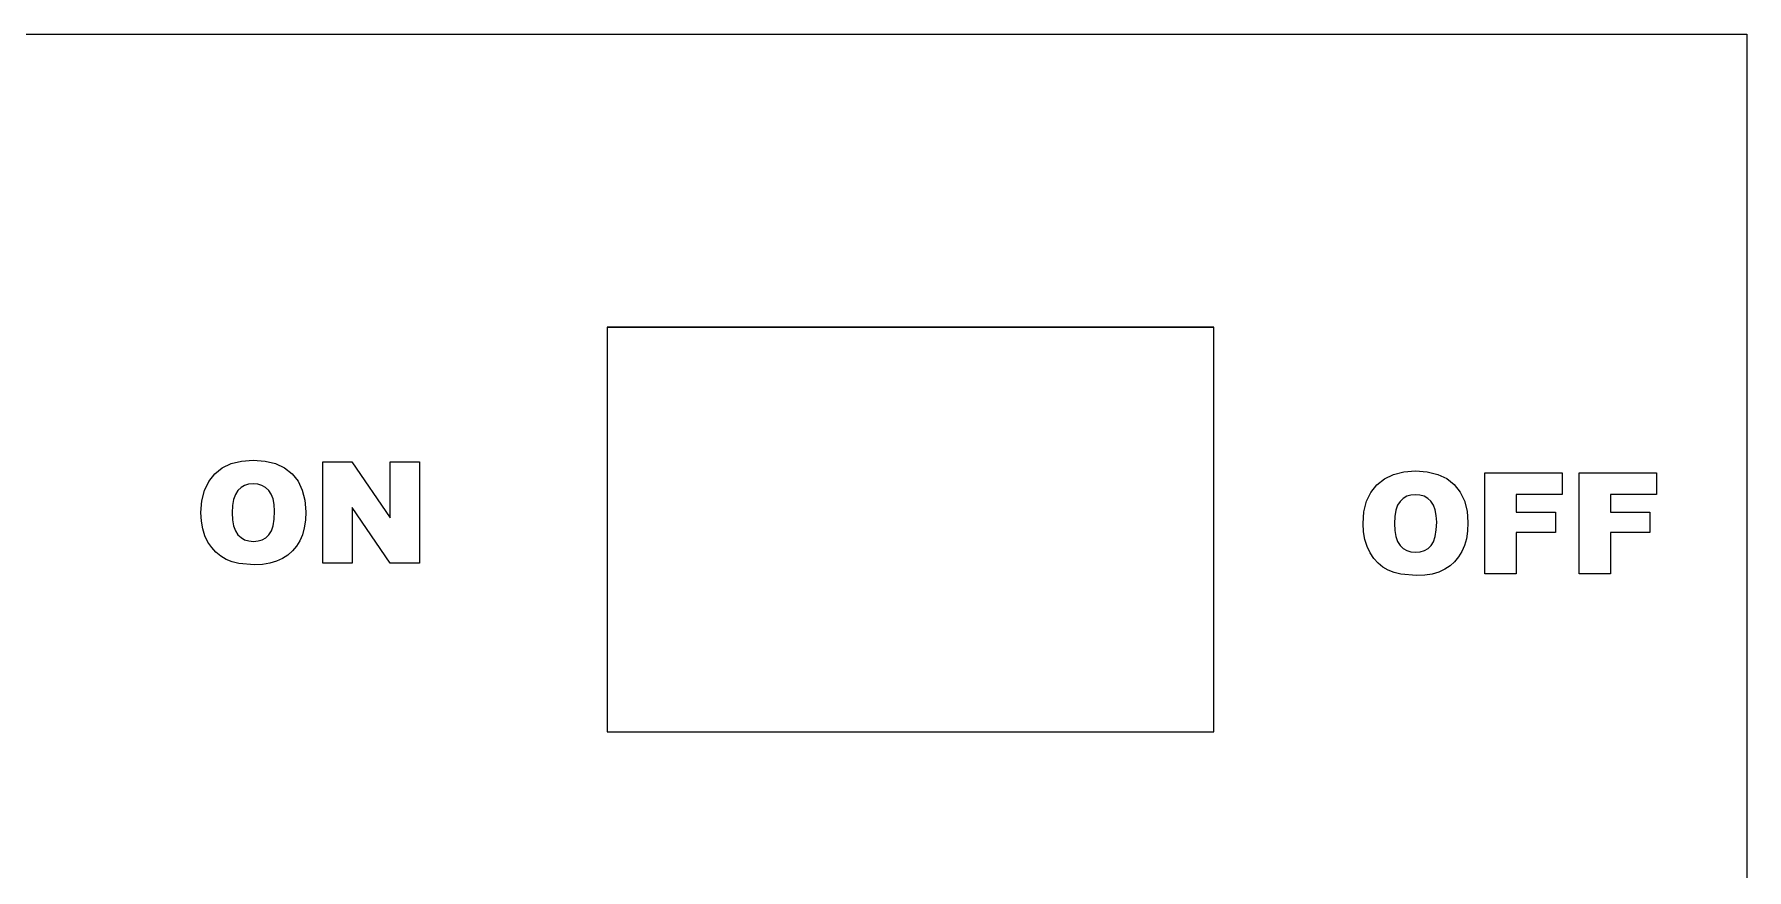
# Model space of a CAD drawing. Header units: metres. Extents: x 0 to 119, y 0 to 54.
# Drawn here: x 65.7 to 119.5, y 28.2 to 54.4 of the extents above; entities that cross this region are included whole.
import ezdxf

# ---------------------------------------------------------------- set-up
doc = ezdxf.new("R2010")
doc.units = ezdxf.units.M

msp = doc.modelspace()

# ---------------------------------------------------------------- linework, layer by layer
at = {"layer": 'EXTRUDER_SIDE'}
for p, q in [((0, 54.407), (119.482, 54.407)), ((0, 54.407, 3.175), (119.482, 54.407, 3.175)), ((119.482, 54.407, 3.175), (119.482, 54.407)), ((119.482, 54.407), (119.482, 0)), ((119.482, 54.407, 3.175), (119.482, 0, 3.175)), ((83.705, 45.215, 3.175), (83.705, 45.215)), ((83.705, 45.215, 3.175), (102.755, 45.215, 3.175)), ((102.755, 45.215), (83.705, 45.215)), ((83.705, 45.215, 3.175), (83.705, 32.515, 3.175)), ((83.705, 45.215), (83.705, 32.515)), ((102.755, 32.515, 3.175), (102.755, 45.215, 3.175)), ((102.755, 32.515), (102.755, 45.215)), ((102.755, 45.215, 3.175), (102.755, 45.215)), ((83.705, 32.515, 3.175), (102.755, 32.515, 3.175)), ((83.705, 32.515), (102.755, 32.515)), ((83.705, 32.515, 3.175), (83.705, 32.515)), ((102.755, 32.515, 3.175), (102.755, 32.515))]:
    msp.add_line(p, q, dxfattribs=at)
at = {"layer": 'OFF'}
for p, q in [((107.872, 40.267, 3.175), (108.11, 40.456, 3.175)), ((107.872, 40.267, 3.988), (108.11, 40.456, 3.988)), ((108.11, 40.456, 3.175), (108.39, 40.592, 3.175)), ((108.11, 40.456, 3.988), (108.39, 40.592, 3.988)), ((108.11, 40.456, 3.175), (108.11, 40.456, 3.988)), ((108.39, 40.592, 3.175), (108.713, 40.673, 3.175)), ((108.39, 40.592, 3.988), (108.713, 40.673, 3.988)), ((108.39, 40.592, 3.175), (108.39, 40.592, 3.988)), ((108.713, 40.673, 3.175), (109.079, 40.7, 3.175)), ((108.713, 40.673, 3.988), (109.079, 40.7, 3.988)), ((108.713, 40.673, 3.175), (108.713, 40.673, 3.988)), ((109.079, 40.7, 3.175), (109.452, 40.673, 3.175)), ((109.079, 40.7, 3.988), (109.452, 40.673, 3.988)), ((109.079, 40.7, 3.175), (109.079, 40.7, 3.988)), ((109.452, 40.673, 3.175), (109.78, 40.594, 3.175)), ((109.452, 40.673, 3.988), (109.78, 40.594, 3.988)), ((109.452, 40.673, 3.175), (109.452, 40.673, 3.988)), ((109.78, 40.594, 3.175), (110.063, 40.461, 3.175)), ((109.78, 40.594, 3.988), (110.063, 40.461, 3.988)), ((109.78, 40.594, 3.175), (109.78, 40.594, 3.988)), ((110.063, 40.461, 3.175), (110.3, 40.274, 3.175)), ((110.063, 40.461, 3.988), (110.3, 40.274, 3.988)), ((110.063, 40.461, 3.175), (110.063, 40.461, 3.988)), ((111.262, 40.646, 3.175), (113.687, 40.646, 3.175)), ((111.262, 37.471, 3.175), (111.262, 40.646, 3.175)), ((111.262, 40.646, 3.988), (113.687, 40.646, 3.988)), ((111.262, 37.471, 3.988), (111.262, 40.646, 3.988)), ((111.262, 40.646, 3.175), (111.262, 40.646, 3.988)), ((113.687, 40.646, 3.175), (113.687, 39.964, 3.175)), ((113.687, 40.646, 3.988), (113.687, 39.964, 3.988)), ((113.687, 40.646, 3.175), (113.687, 40.646, 3.988)), ((114.22, 40.646, 3.175), (116.646, 40.646, 3.175)), ((114.22, 37.471, 3.175), (114.22, 40.646, 3.175)), ((114.22, 40.646, 3.988), (116.646, 40.646, 3.988)), ((114.22, 37.471, 3.988), (114.22, 40.646, 3.988)), ((114.22, 40.646, 3.175), (114.22, 40.646, 3.988)), ((116.646, 40.646, 3.175), (116.646, 39.964, 3.175)), ((116.646, 40.646, 3.988), (116.646, 39.964, 3.988)), ((116.646, 40.646, 3.175), (116.646, 40.646, 3.988)), ((107.547, 39.748, 3.175), (107.683, 40.029, 3.175)), ((107.547, 39.748, 3.988), (107.683, 40.029, 3.988)), ((107.683, 40.029, 3.175), (107.872, 40.267, 3.175)), ((107.683, 40.029, 3.988), (107.872, 40.267, 3.988)), ((107.683, 40.029, 3.175), (107.683, 40.029, 3.988)), ((107.872, 40.267, 3.175), (107.872, 40.267, 3.988)), ((108.697, 39.839, 3.175), (108.6, 39.747, 3.175)), ((108.697, 39.839, 3.988), (108.6, 39.747, 3.988)), ((108.809, 39.905, 3.175), (108.697, 39.839, 3.175)), ((108.809, 39.905, 3.988), (108.697, 39.839, 3.988)), ((108.697, 39.839, 3.175), (108.697, 39.839, 3.988)), ((108.935, 39.944, 3.175), (108.809, 39.905, 3.175)), ((108.935, 39.944, 3.988), (108.809, 39.905, 3.988)), ((108.809, 39.905, 3.175), (108.809, 39.905, 3.988)), ((109.076, 39.957, 3.175), (108.935, 39.944, 3.175)), ((109.076, 39.957, 3.988), (108.935, 39.944, 3.988)), ((108.935, 39.944, 3.175), (108.935, 39.944, 3.988)), ((109.223, 39.944, 3.175), (109.076, 39.957, 3.175)), ((109.223, 39.944, 3.988), (109.076, 39.957, 3.988)), ((109.076, 39.957, 3.175), (109.076, 39.957, 3.988)), ((109.354, 39.905, 3.175), (109.223, 39.944, 3.175)), ((109.354, 39.905, 3.988), (109.223, 39.944, 3.988)), ((109.223, 39.944, 3.175), (109.223, 39.944, 3.988)), ((109.468, 39.841, 3.175), (109.354, 39.905, 3.175)), ((109.468, 39.841, 3.988), (109.354, 39.905, 3.988)), ((109.354, 39.905, 3.175), (109.354, 39.905, 3.988)), ((109.567, 39.75, 3.175), (109.468, 39.841, 3.175)), ((109.567, 39.75, 3.988), (109.468, 39.841, 3.988)), ((109.468, 39.841, 3.175), (109.468, 39.841, 3.988)), ((110.3, 40.274, 3.175), (110.488, 40.04, 3.175)), ((110.3, 40.274, 3.988), (110.488, 40.04, 3.988)), ((110.3, 40.274, 3.175), (110.3, 40.274, 3.988)), ((110.488, 40.04, 3.175), (110.622, 39.764, 3.175)), ((110.488, 40.04, 3.988), (110.622, 39.764, 3.988)), ((110.488, 40.04, 3.175), (110.488, 40.04, 3.988)), ((113.687, 39.964, 3.175), (112.247, 39.964, 3.175)), ((112.247, 39.964, 3.175), (112.247, 39.409, 3.175)), ((113.687, 39.964, 3.988), (112.247, 39.964, 3.988)), ((112.247, 39.964, 3.988), (112.247, 39.409, 3.988)), ((112.247, 39.964, 3.175), (112.247, 39.964, 3.988)), ((113.687, 39.964, 3.175), (113.687, 39.964, 3.988)), ((116.646, 39.964, 3.175), (115.205, 39.964, 3.175)), ((115.205, 39.964, 3.175), (115.205, 39.409, 3.175)), ((116.646, 39.964, 3.988), (115.205, 39.964, 3.988)), ((115.205, 39.964, 3.988), (115.205, 39.409, 3.988)), ((115.205, 39.964, 3.175), (115.205, 39.964, 3.988)), ((116.646, 39.964, 3.175), (116.646, 39.964, 3.988)), ((107.439, 39.056, 3.175), (107.466, 39.423, 3.175)), ((107.439, 39.056, 3.988), (107.466, 39.423, 3.988)), ((107.466, 39.423, 3.175), (107.547, 39.748, 3.175)), ((107.466, 39.423, 3.988), (107.547, 39.748, 3.988)), ((107.466, 39.423, 3.175), (107.466, 39.423, 3.988)), ((107.547, 39.748, 3.175), (107.547, 39.748, 3.988)), ((108.431, 39.277, 3.175), (108.42, 39.052, 3.175)), ((108.431, 39.277, 3.988), (108.42, 39.052, 3.988)), ((108.465, 39.468, 3.175), (108.431, 39.277, 3.175)), ((108.465, 39.468, 3.988), (108.431, 39.277, 3.988)), ((108.431, 39.277, 3.175), (108.431, 39.277, 3.988)), ((108.521, 39.625, 3.175), (108.465, 39.468, 3.175)), ((108.521, 39.625, 3.988), (108.465, 39.468, 3.988)), ((108.465, 39.468, 3.175), (108.465, 39.468, 3.988)), ((108.6, 39.747, 3.175), (108.521, 39.625, 3.175)), ((108.6, 39.747, 3.988), (108.521, 39.625, 3.988)), ((108.521, 39.625, 3.175), (108.521, 39.625, 3.988)), ((108.6, 39.747, 3.175), (108.6, 39.747, 3.988)), ((109.646, 39.632, 3.175), (109.567, 39.75, 3.175)), ((109.646, 39.632, 3.988), (109.567, 39.75, 3.988)), ((109.567, 39.75, 3.175), (109.567, 39.75, 3.988)), ((109.703, 39.483, 3.175), (109.646, 39.632, 3.175)), ((109.703, 39.483, 3.988), (109.646, 39.632, 3.988)), ((109.646, 39.632, 3.175), (109.646, 39.632, 3.988)), ((109.736, 39.304, 3.175), (109.703, 39.483, 3.175)), ((109.736, 39.304, 3.988), (109.703, 39.483, 3.988)), ((109.703, 39.483, 3.175), (109.703, 39.483, 3.988)), ((109.748, 39.095, 3.175), (109.736, 39.304, 3.175)), ((109.748, 39.095, 3.988), (109.736, 39.304, 3.988)), ((109.736, 39.304, 3.175), (109.736, 39.304, 3.988)), ((110.622, 39.764, 3.175), (110.702, 39.444, 3.175)), ((110.622, 39.764, 3.988), (110.702, 39.444, 3.988)), ((110.622, 39.764, 3.175), (110.622, 39.764, 3.988)), ((110.702, 39.444, 3.175), (110.729, 39.082, 3.175)), ((110.702, 39.444, 3.988), (110.729, 39.082, 3.988)), ((110.702, 39.444, 3.175), (110.702, 39.444, 3.988)), ((112.247, 39.409, 3.175), (113.477, 39.409, 3.175)), ((112.247, 39.409, 3.988), (113.477, 39.409, 3.988)), ((112.247, 39.409, 3.175), (112.247, 39.409, 3.988)), ((113.477, 39.409, 3.175), (113.477, 38.768, 3.175)), ((113.477, 39.409, 3.988), (113.477, 38.768, 3.988)), ((113.477, 39.409, 3.175), (113.477, 39.409, 3.988)), ((115.205, 39.409, 3.175), (116.436, 39.409, 3.175)), ((115.205, 39.409, 3.988), (116.436, 39.409, 3.988)), ((115.205, 39.409, 3.175), (115.205, 39.409, 3.988)), ((116.436, 39.409, 3.175), (116.436, 38.768, 3.175)), ((116.436, 39.409, 3.988), (116.436, 38.768, 3.988)), ((116.436, 39.409, 3.175), (116.436, 39.409, 3.988)), ((107.453, 38.79, 3.175), (107.439, 39.056, 3.175)), ((107.453, 38.79, 3.988), (107.439, 39.056, 3.988)), ((107.439, 39.056, 3.175), (107.439, 39.056, 3.988)), ((107.494, 38.546, 3.175), (107.453, 38.79, 3.175)), ((107.494, 38.546, 3.988), (107.453, 38.79, 3.988)), ((107.453, 38.79, 3.175), (107.453, 38.79, 3.988)), ((108.42, 39.052, 3.175), (108.431, 38.828, 3.175)), ((108.42, 39.052, 3.988), (108.431, 38.828, 3.988)), ((108.42, 39.052, 3.175), (108.42, 39.052, 3.988)), ((108.431, 38.828, 3.175), (108.465, 38.639, 3.175)), ((108.431, 38.828, 3.988), (108.465, 38.639, 3.988)), ((108.431, 38.828, 3.175), (108.431, 38.828, 3.988)), ((109.704, 38.644, 3.175), (109.737, 38.849, 3.175)), ((109.704, 38.644, 3.988), (109.737, 38.849, 3.988)), ((109.737, 38.849, 3.175), (109.748, 39.095, 3.175)), ((109.737, 38.849, 3.988), (109.748, 39.095, 3.988)), ((109.737, 38.849, 3.175), (109.737, 38.849, 3.988)), ((109.748, 39.095, 3.175), (109.748, 39.095, 3.988)), ((110.717, 38.816, 3.175), (110.682, 38.576, 3.175)), ((110.717, 38.816, 3.988), (110.682, 38.576, 3.988)), ((110.729, 39.082, 3.175), (110.717, 38.816, 3.175)), ((110.729, 39.082, 3.988), (110.717, 38.816, 3.988)), ((110.717, 38.816, 3.175), (110.717, 38.816, 3.988)), ((110.729, 39.082, 3.175), (110.729, 39.082, 3.988)), ((113.477, 38.768, 3.175), (112.247, 38.768, 3.175)), ((112.247, 38.768, 3.175), (112.247, 37.471, 3.175)), ((113.477, 38.768, 3.988), (112.247, 38.768, 3.988)), ((112.247, 38.768, 3.988), (112.247, 37.471, 3.988)), ((112.247, 38.768, 3.175), (112.247, 38.768, 3.988)), ((113.477, 38.768, 3.175), (113.477, 38.768, 3.988)), ((116.436, 38.768, 3.175), (115.205, 38.768, 3.175)), ((115.205, 38.768, 3.175), (115.205, 37.471, 3.175)), ((116.436, 38.768, 3.988), (115.205, 38.768, 3.988)), ((115.205, 38.768, 3.988), (115.205, 37.471, 3.988)), ((115.205, 38.768, 3.175), (115.205, 38.768, 3.988)), ((116.436, 38.768, 3.175), (116.436, 38.768, 3.988)), ((107.562, 38.326, 3.175), (107.494, 38.546, 3.175)), ((107.562, 38.326, 3.988), (107.494, 38.546, 3.988)), ((107.494, 38.546, 3.175), (107.494, 38.546, 3.988)), ((107.658, 38.129, 3.175), (107.562, 38.326, 3.175)), ((107.658, 38.129, 3.988), (107.562, 38.326, 3.988)), ((107.562, 38.326, 3.175), (107.562, 38.326, 3.988)), ((108.465, 38.639, 3.175), (108.521, 38.483, 3.175)), ((108.465, 38.639, 3.988), (108.521, 38.483, 3.988)), ((108.465, 38.639, 3.175), (108.465, 38.639, 3.988)), ((108.521, 38.483, 3.175), (108.599, 38.361, 3.175)), ((108.521, 38.483, 3.988), (108.599, 38.361, 3.988)), ((108.521, 38.483, 3.175), (108.521, 38.483, 3.988)), ((108.599, 38.361, 3.175), (108.696, 38.269, 3.175)), ((108.599, 38.361, 3.988), (108.696, 38.269, 3.988)), ((108.599, 38.361, 3.175), (108.599, 38.361, 3.988)), ((108.696, 38.269, 3.175), (108.81, 38.203, 3.175)), ((108.696, 38.269, 3.988), (108.81, 38.203, 3.988)), ((108.696, 38.269, 3.175), (108.696, 38.269, 3.988)), ((108.81, 38.203, 3.175), (108.939, 38.164, 3.175)), ((108.81, 38.203, 3.988), (108.939, 38.164, 3.988)), ((108.81, 38.203, 3.175), (108.81, 38.203, 3.988)), ((109.234, 38.164, 3.175), (109.365, 38.202, 3.175)), ((109.234, 38.164, 3.988), (109.365, 38.202, 3.988)), ((109.365, 38.202, 3.175), (109.479, 38.267, 3.175)), ((109.365, 38.202, 3.988), (109.479, 38.267, 3.988)), ((109.365, 38.202, 3.175), (109.365, 38.202, 3.988)), ((109.479, 38.267, 3.175), (109.574, 38.357, 3.175)), ((109.479, 38.267, 3.988), (109.574, 38.357, 3.988)), ((109.479, 38.267, 3.175), (109.479, 38.267, 3.988)), ((109.574, 38.357, 3.175), (109.65, 38.48, 3.175)), ((109.574, 38.357, 3.988), (109.65, 38.48, 3.988)), ((109.574, 38.357, 3.175), (109.574, 38.357, 3.988)), ((109.65, 38.48, 3.175), (109.704, 38.644, 3.175)), ((109.65, 38.48, 3.988), (109.704, 38.644, 3.988)), ((109.65, 38.48, 3.175), (109.65, 38.48, 3.988)), ((109.704, 38.644, 3.175), (109.704, 38.644, 3.988)), ((110.542, 38.169, 3.175), (110.437, 38.001, 3.175)), ((110.542, 38.169, 3.988), (110.437, 38.001, 3.988)), ((110.623, 38.36, 3.175), (110.542, 38.169, 3.175)), ((110.623, 38.36, 3.988), (110.542, 38.169, 3.988)), ((110.542, 38.169, 3.175), (110.542, 38.169, 3.988)), ((110.682, 38.576, 3.175), (110.623, 38.36, 3.175)), ((110.682, 38.576, 3.988), (110.623, 38.36, 3.988)), ((110.623, 38.36, 3.175), (110.623, 38.36, 3.988)), ((110.682, 38.576, 3.175), (110.682, 38.576, 3.988)), ((107.775, 37.957, 3.175), (107.658, 38.129, 3.175)), ((107.775, 37.957, 3.988), (107.658, 38.129, 3.988)), ((107.658, 38.129, 3.175), (107.658, 38.129, 3.988)), ((107.91, 37.809, 3.175), (107.775, 37.957, 3.175)), ((107.91, 37.809, 3.988), (107.775, 37.957, 3.988)), ((107.775, 37.957, 3.175), (107.775, 37.957, 3.988)), ((108.061, 37.686, 3.175), (107.91, 37.809, 3.175)), ((108.061, 37.686, 3.988), (107.91, 37.809, 3.988)), ((107.91, 37.809, 3.175), (107.91, 37.809, 3.988)), ((108.228, 37.588, 3.175), (108.061, 37.686, 3.175)), ((108.228, 37.588, 3.988), (108.061, 37.686, 3.988)), ((108.061, 37.686, 3.175), (108.061, 37.686, 3.988)), ((108.939, 38.164, 3.175), (109.085, 38.151, 3.175)), ((108.939, 38.164, 3.988), (109.085, 38.151, 3.988)), ((108.939, 38.164, 3.175), (108.939, 38.164, 3.988)), ((109.085, 38.151, 3.175), (109.234, 38.164, 3.175)), ((109.085, 38.151, 3.988), (109.234, 38.164, 3.988)), ((109.085, 38.151, 3.175), (109.085, 38.151, 3.988)), ((109.234, 38.164, 3.175), (109.234, 38.164, 3.988)), ((110.167, 37.724, 3.175), (110, 37.615, 3.175)), ((110.167, 37.724, 3.988), (110, 37.615, 3.988)), ((110.312, 37.853, 3.175), (110.167, 37.724, 3.175)), ((110.312, 37.853, 3.988), (110.167, 37.724, 3.988)), ((110.167, 37.724, 3.175), (110.167, 37.724, 3.988)), ((110.437, 38.001, 3.175), (110.312, 37.853, 3.175)), ((110.437, 38.001, 3.988), (110.312, 37.853, 3.988)), ((110.312, 37.853, 3.175), (110.312, 37.853, 3.988)), ((110.437, 38.001, 3.175), (110.437, 38.001, 3.988)), ((108.416, 37.513, 3.175), (108.228, 37.588, 3.175)), ((108.416, 37.513, 3.988), (108.228, 37.588, 3.988)), ((108.228, 37.588, 3.175), (108.228, 37.588, 3.988)), ((108.627, 37.459, 3.175), (108.416, 37.513, 3.175)), ((108.627, 37.459, 3.988), (108.416, 37.513, 3.988)), ((108.416, 37.513, 3.175), (108.416, 37.513, 3.988)), ((109.118, 37.417, 3.175), (108.627, 37.459, 3.175)), ((109.118, 37.417, 3.988), (108.627, 37.459, 3.988)), ((108.627, 37.459, 3.175), (108.627, 37.459, 3.988)), ((109.371, 37.429, 3.175), (109.118, 37.417, 3.175)), ((109.371, 37.429, 3.988), (109.118, 37.417, 3.988)), ((109.118, 37.417, 3.175), (109.118, 37.417, 3.988)), ((109.602, 37.466, 3.175), (109.371, 37.429, 3.175)), ((109.602, 37.466, 3.988), (109.371, 37.429, 3.988)), ((109.371, 37.429, 3.175), (109.371, 37.429, 3.988)), ((109.812, 37.528, 3.175), (109.602, 37.466, 3.175)), ((109.812, 37.528, 3.988), (109.602, 37.466, 3.988)), ((109.602, 37.466, 3.175), (109.602, 37.466, 3.988)), ((110, 37.615, 3.175), (109.812, 37.528, 3.175)), ((110, 37.615, 3.988), (109.812, 37.528, 3.988)), ((109.812, 37.528, 3.175), (109.812, 37.528, 3.988)), ((110, 37.615, 3.175), (110, 37.615, 3.988)), ((112.247, 37.471, 3.175), (111.262, 37.471, 3.175)), ((112.247, 37.471, 3.988), (111.262, 37.471, 3.988)), ((111.262, 37.471, 3.175), (111.262, 37.471, 3.988)), ((112.247, 37.471, 3.175), (112.247, 37.471, 3.988)), ((115.205, 37.471, 3.175), (114.22, 37.471, 3.175)), ((115.205, 37.471, 3.988), (114.22, 37.471, 3.988)), ((114.22, 37.471, 3.175), (114.22, 37.471, 3.988)), ((115.205, 37.471, 3.175), (115.205, 37.471, 3.988))]:
    msp.add_line(p, q, dxfattribs=at)
at = {"layer": 'ON'}
for p, q in [((71.627, 40.796, 3.175), (71.908, 40.931, 3.175)), ((71.627, 40.796, 3.988), (71.908, 40.931, 3.988)), ((71.908, 40.931, 3.175), (72.231, 41.012, 3.175)), ((71.908, 40.931, 3.988), (72.231, 41.012, 3.988)), ((71.908, 40.931, 3.175), (71.908, 40.931, 3.988)), ((72.231, 41.012, 3.175), (72.596, 41.039, 3.175)), ((72.231, 41.012, 3.988), (72.596, 41.039, 3.988)), ((72.231, 41.012, 3.175), (72.231, 41.012, 3.988)), ((72.596, 41.039, 3.175), (72.97, 41.013, 3.175)), ((72.596, 41.039, 3.988), (72.97, 41.013, 3.988)), ((72.596, 41.039, 3.175), (72.596, 41.039, 3.988)), ((72.97, 41.013, 3.175), (73.298, 40.933, 3.175)), ((72.97, 41.013, 3.988), (73.298, 40.933, 3.988)), ((72.97, 41.013, 3.175), (72.97, 41.013, 3.988)), ((73.298, 40.933, 3.175), (73.58, 40.8, 3.175)), ((73.298, 40.933, 3.988), (73.58, 40.8, 3.988)), ((73.298, 40.933, 3.175), (73.298, 40.933, 3.988)), ((74.781, 40.985, 3.175), (75.697, 40.985, 3.175)), ((74.781, 37.81, 3.175), (74.781, 40.985, 3.175)), ((74.781, 40.985, 3.988), (75.697, 40.985, 3.988)), ((74.781, 37.81, 3.988), (74.781, 40.985, 3.988)), ((74.781, 40.985, 3.175), (74.781, 40.985, 3.988)), ((75.697, 40.985, 3.175), (76.893, 39.229, 3.175)), ((75.697, 40.985, 3.988), (76.893, 39.229, 3.988)), ((75.697, 40.985, 3.175), (75.697, 40.985, 3.988)), ((76.893, 39.229, 3.175), (76.893, 40.985, 3.175)), ((76.893, 40.985, 3.175), (77.818, 40.985, 3.175)), ((76.893, 39.229, 3.988), (76.893, 40.985, 3.988)), ((76.893, 40.985, 3.988), (77.818, 40.985, 3.988)), ((76.893, 40.985, 3.175), (76.893, 40.985, 3.988)), ((77.818, 40.985, 3.175), (77.818, 37.81, 3.175)), ((77.818, 40.985, 3.988), (77.818, 37.81, 3.988)), ((77.818, 40.985, 3.175), (77.818, 40.985, 3.988)), ((71.065, 40.087, 3.175), (71.2, 40.368, 3.175)), ((71.065, 40.087, 3.988), (71.2, 40.368, 3.988)), ((71.2, 40.368, 3.175), (71.39, 40.606, 3.175)), ((71.2, 40.368, 3.988), (71.39, 40.606, 3.988)), ((71.2, 40.368, 3.175), (71.2, 40.368, 3.988)), ((71.39, 40.606, 3.175), (71.627, 40.796, 3.175)), ((71.39, 40.606, 3.988), (71.627, 40.796, 3.988)), ((71.39, 40.606, 3.175), (71.39, 40.606, 3.988)), ((71.627, 40.796, 3.175), (71.627, 40.796, 3.988)), ((73.58, 40.8, 3.175), (73.817, 40.614, 3.175)), ((73.58, 40.8, 3.988), (73.817, 40.614, 3.988)), ((73.58, 40.8, 3.175), (73.58, 40.8, 3.988)), ((73.817, 40.614, 3.175), (74.005, 40.38, 3.175)), ((73.817, 40.614, 3.988), (74.005, 40.38, 3.988)), ((73.817, 40.614, 3.175), (73.817, 40.614, 3.988)), ((74.005, 40.38, 3.175), (74.139, 40.103, 3.175)), ((74.005, 40.38, 3.988), (74.139, 40.103, 3.988)), ((74.005, 40.38, 3.175), (74.005, 40.38, 3.988)), ((70.984, 39.763, 3.175), (71.065, 40.087, 3.175)), ((70.984, 39.763, 3.988), (71.065, 40.087, 3.988)), ((71.065, 40.087, 3.175), (71.065, 40.087, 3.988)), ((71.983, 39.808, 3.175), (71.949, 39.617, 3.175)), ((71.983, 39.808, 3.988), (71.949, 39.617, 3.988)), ((72.039, 39.964, 3.175), (71.983, 39.808, 3.175)), ((72.039, 39.964, 3.988), (71.983, 39.808, 3.988)), ((71.983, 39.808, 3.175), (71.983, 39.808, 3.988)), ((72.117, 40.086, 3.175), (72.039, 39.964, 3.175)), ((72.117, 40.086, 3.988), (72.039, 39.964, 3.988)), ((72.039, 39.964, 3.175), (72.039, 39.964, 3.988)), ((72.215, 40.178, 3.175), (72.117, 40.086, 3.175)), ((72.215, 40.178, 3.988), (72.117, 40.086, 3.988)), ((72.117, 40.086, 3.175), (72.117, 40.086, 3.988)), ((72.326, 40.244, 3.175), (72.215, 40.178, 3.175)), ((72.326, 40.244, 3.988), (72.215, 40.178, 3.988)), ((72.215, 40.178, 3.175), (72.215, 40.178, 3.988)), ((72.453, 40.283, 3.175), (72.326, 40.244, 3.175)), ((72.453, 40.283, 3.988), (72.326, 40.244, 3.988)), ((72.326, 40.244, 3.175), (72.326, 40.244, 3.988)), ((72.594, 40.296, 3.175), (72.453, 40.283, 3.175)), ((72.594, 40.296, 3.988), (72.453, 40.283, 3.988)), ((72.453, 40.283, 3.175), (72.453, 40.283, 3.988)), ((72.741, 40.284, 3.175), (72.594, 40.296, 3.175)), ((72.741, 40.284, 3.988), (72.594, 40.296, 3.988)), ((72.594, 40.296, 3.175), (72.594, 40.296, 3.988)), ((72.871, 40.245, 3.175), (72.741, 40.284, 3.175)), ((72.871, 40.245, 3.988), (72.741, 40.284, 3.988)), ((72.741, 40.284, 3.175), (72.741, 40.284, 3.988)), ((72.986, 40.18, 3.175), (72.871, 40.245, 3.175)), ((72.986, 40.18, 3.988), (72.871, 40.245, 3.988)), ((72.871, 40.245, 3.175), (72.871, 40.245, 3.988)), ((73.084, 40.09, 3.175), (72.986, 40.18, 3.175)), ((73.084, 40.09, 3.988), (72.986, 40.18, 3.988)), ((72.986, 40.18, 3.175), (72.986, 40.18, 3.988)), ((73.163, 39.971, 3.175), (73.084, 40.09, 3.175)), ((73.163, 39.971, 3.988), (73.084, 40.09, 3.988)), ((73.084, 40.09, 3.175), (73.084, 40.09, 3.988)), ((73.22, 39.822, 3.175), (73.163, 39.971, 3.175)), ((73.22, 39.822, 3.988), (73.163, 39.971, 3.988)), ((73.163, 39.971, 3.175), (73.163, 39.971, 3.988)), ((73.254, 39.644, 3.175), (73.22, 39.822, 3.175)), ((73.254, 39.644, 3.988), (73.22, 39.822, 3.988)), ((73.22, 39.822, 3.175), (73.22, 39.822, 3.988)), ((74.139, 40.103, 3.175), (74.219, 39.784, 3.175)), ((74.139, 40.103, 3.988), (74.219, 39.784, 3.988)), ((74.139, 40.103, 3.175), (74.139, 40.103, 3.988)), ((74.219, 39.784, 3.175), (74.246, 39.422, 3.175)), ((74.219, 39.784, 3.988), (74.246, 39.422, 3.988)), ((74.219, 39.784, 3.175), (74.219, 39.784, 3.988)), ((70.956, 39.396, 3.175), (70.984, 39.763, 3.175)), ((70.956, 39.396, 3.988), (70.984, 39.763, 3.988)), ((70.97, 39.129, 3.175), (70.956, 39.396, 3.175)), ((70.97, 39.129, 3.988), (70.956, 39.396, 3.988)), ((70.956, 39.396, 3.175), (70.956, 39.396, 3.988)), ((70.984, 39.763, 3.175), (70.984, 39.763, 3.988)), ((71.949, 39.617, 3.175), (71.938, 39.391, 3.175)), ((71.949, 39.617, 3.988), (71.938, 39.391, 3.988)), ((71.938, 39.391, 3.175), (71.949, 39.168, 3.175)), ((71.938, 39.391, 3.988), (71.949, 39.168, 3.988)), ((71.938, 39.391, 3.175), (71.938, 39.391, 3.988)), ((71.949, 39.617, 3.175), (71.949, 39.617, 3.988)), ((73.265, 39.435, 3.175), (73.254, 39.644, 3.175)), ((73.265, 39.435, 3.988), (73.254, 39.644, 3.988)), ((73.254, 39.644, 3.175), (73.254, 39.644, 3.988)), ((73.254, 39.189, 3.175), (73.265, 39.435, 3.175)), ((73.254, 39.189, 3.988), (73.265, 39.435, 3.988)), ((73.265, 39.435, 3.175), (73.265, 39.435, 3.988)), ((74.246, 39.422, 3.175), (74.235, 39.156, 3.175)), ((74.246, 39.422, 3.988), (74.235, 39.156, 3.988)), ((74.246, 39.422, 3.175), (74.246, 39.422, 3.988)), ((76.893, 37.81, 3.175), (75.704, 39.554, 3.175)), ((75.704, 39.554, 3.175), (75.704, 37.81, 3.175)), ((76.893, 37.81, 3.988), (75.704, 39.554, 3.988)), ((75.704, 39.554, 3.988), (75.704, 37.81, 3.988)), ((75.704, 39.554, 3.175), (75.704, 39.554, 3.988)), ((71.011, 38.886, 3.175), (70.97, 39.129, 3.175)), ((71.011, 38.886, 3.988), (70.97, 39.129, 3.988)), ((70.97, 39.129, 3.175), (70.97, 39.129, 3.988)), ((71.08, 38.665, 3.175), (71.011, 38.886, 3.175)), ((71.08, 38.665, 3.988), (71.011, 38.886, 3.988)), ((71.011, 38.886, 3.175), (71.011, 38.886, 3.988)), ((71.949, 39.168, 3.175), (71.982, 38.978, 3.175)), ((71.949, 39.168, 3.988), (71.982, 38.978, 3.988)), ((71.949, 39.168, 3.175), (71.949, 39.168, 3.988)), ((71.982, 38.978, 3.175), (72.038, 38.822, 3.175)), ((71.982, 38.978, 3.988), (72.038, 38.822, 3.988)), ((71.982, 38.978, 3.175), (71.982, 38.978, 3.988)), ((72.038, 38.822, 3.175), (72.116, 38.7, 3.175)), ((72.038, 38.822, 3.988), (72.116, 38.7, 3.988)), ((72.038, 38.822, 3.175), (72.038, 38.822, 3.988)), ((73.092, 38.696, 3.175), (73.168, 38.819, 3.175)), ((73.092, 38.696, 3.988), (73.168, 38.819, 3.988)), ((73.168, 38.819, 3.175), (73.222, 38.984, 3.175)), ((73.168, 38.819, 3.988), (73.222, 38.984, 3.988)), ((73.168, 38.819, 3.175), (73.168, 38.819, 3.988)), ((73.222, 38.984, 3.175), (73.254, 39.189, 3.175)), ((73.222, 38.984, 3.988), (73.254, 39.189, 3.988)), ((73.222, 38.984, 3.175), (73.222, 38.984, 3.988)), ((73.254, 39.189, 3.175), (73.254, 39.189, 3.988)), ((74.199, 38.915, 3.175), (74.141, 38.699, 3.175)), ((74.199, 38.915, 3.988), (74.141, 38.699, 3.988)), ((74.235, 39.156, 3.175), (74.199, 38.915, 3.175)), ((74.235, 39.156, 3.988), (74.199, 38.915, 3.988)), ((74.199, 38.915, 3.175), (74.199, 38.915, 3.988)), ((74.235, 39.156, 3.175), (74.235, 39.156, 3.988)), ((76.893, 39.229, 3.175), (76.893, 39.229, 3.988)), ((71.175, 38.469, 3.175), (71.08, 38.665, 3.175)), ((71.175, 38.469, 3.988), (71.08, 38.665, 3.988)), ((71.08, 38.665, 3.175), (71.08, 38.665, 3.988)), ((71.293, 38.296, 3.175), (71.175, 38.469, 3.175)), ((71.293, 38.296, 3.988), (71.175, 38.469, 3.988)), ((71.175, 38.469, 3.175), (71.175, 38.469, 3.988)), ((71.427, 38.148, 3.175), (71.293, 38.296, 3.175)), ((71.427, 38.148, 3.988), (71.293, 38.296, 3.988)), ((71.293, 38.296, 3.175), (71.293, 38.296, 3.988)), ((72.116, 38.7, 3.175), (72.214, 38.608, 3.175)), ((72.116, 38.7, 3.988), (72.214, 38.608, 3.988)), ((72.116, 38.7, 3.175), (72.116, 38.7, 3.988)), ((72.214, 38.608, 3.175), (72.327, 38.543, 3.175)), ((72.214, 38.608, 3.988), (72.327, 38.543, 3.988)), ((72.214, 38.608, 3.175), (72.214, 38.608, 3.988)), ((72.327, 38.543, 3.175), (72.457, 38.503, 3.175)), ((72.327, 38.543, 3.988), (72.457, 38.503, 3.988)), ((72.327, 38.543, 3.175), (72.327, 38.543, 3.988)), ((72.457, 38.503, 3.175), (72.602, 38.49, 3.175)), ((72.457, 38.503, 3.988), (72.602, 38.49, 3.988)), ((72.457, 38.503, 3.175), (72.457, 38.503, 3.988)), ((72.602, 38.49, 3.175), (72.752, 38.503, 3.175)), ((72.602, 38.49, 3.988), (72.752, 38.503, 3.988)), ((72.602, 38.49, 3.175), (72.602, 38.49, 3.988)), ((72.752, 38.503, 3.175), (72.883, 38.542, 3.175)), ((72.752, 38.503, 3.988), (72.883, 38.542, 3.988)), ((72.752, 38.503, 3.175), (72.752, 38.503, 3.988)), ((72.883, 38.542, 3.175), (72.996, 38.606, 3.175)), ((72.883, 38.542, 3.988), (72.996, 38.606, 3.988)), ((72.883, 38.542, 3.175), (72.883, 38.542, 3.988)), ((72.996, 38.606, 3.175), (73.092, 38.696, 3.175)), ((72.996, 38.606, 3.988), (73.092, 38.696, 3.988)), ((72.996, 38.606, 3.175), (72.996, 38.606, 3.988)), ((73.092, 38.696, 3.175), (73.092, 38.696, 3.988)), ((73.83, 38.192, 3.175), (73.684, 38.063, 3.175)), ((73.83, 38.192, 3.988), (73.684, 38.063, 3.988)), ((73.955, 38.34, 3.175), (73.83, 38.192, 3.175)), ((73.955, 38.34, 3.988), (73.83, 38.192, 3.988)), ((73.83, 38.192, 3.175), (73.83, 38.192, 3.988)), ((74.059, 38.509, 3.175), (73.955, 38.34, 3.175)), ((74.059, 38.509, 3.988), (73.955, 38.34, 3.988)), ((73.955, 38.34, 3.175), (73.955, 38.34, 3.988)), ((74.141, 38.699, 3.175), (74.059, 38.509, 3.175)), ((74.141, 38.699, 3.988), (74.059, 38.509, 3.988)), ((74.059, 38.509, 3.175), (74.059, 38.509, 3.988)), ((74.141, 38.699, 3.175), (74.141, 38.699, 3.988)), ((71.578, 38.025, 3.175), (71.427, 38.148, 3.175)), ((71.578, 38.025, 3.988), (71.427, 38.148, 3.988)), ((71.427, 38.148, 3.175), (71.427, 38.148, 3.988)), ((71.746, 37.927, 3.175), (71.578, 38.025, 3.175)), ((71.746, 37.927, 3.988), (71.578, 38.025, 3.988)), ((71.578, 38.025, 3.175), (71.578, 38.025, 3.988)), ((71.933, 37.852, 3.175), (71.746, 37.927, 3.175)), ((71.933, 37.852, 3.988), (71.746, 37.927, 3.988)), ((71.746, 37.927, 3.175), (71.746, 37.927, 3.988)), ((72.144, 37.799, 3.175), (71.933, 37.852, 3.175)), ((72.144, 37.799, 3.988), (71.933, 37.852, 3.988)), ((71.933, 37.852, 3.175), (71.933, 37.852, 3.988)), ((72.635, 37.756, 3.175), (72.144, 37.799, 3.175)), ((72.635, 37.756, 3.988), (72.144, 37.799, 3.988)), ((72.144, 37.799, 3.175), (72.144, 37.799, 3.988)), ((72.888, 37.768, 3.175), (72.635, 37.756, 3.175)), ((72.888, 37.768, 3.988), (72.635, 37.756, 3.988)), ((72.635, 37.756, 3.175), (72.635, 37.756, 3.988)), ((73.12, 37.806, 3.175), (72.888, 37.768, 3.175)), ((73.12, 37.806, 3.988), (72.888, 37.768, 3.988)), ((72.888, 37.768, 3.175), (72.888, 37.768, 3.988)), ((73.33, 37.868, 3.175), (73.12, 37.806, 3.175)), ((73.33, 37.868, 3.988), (73.12, 37.806, 3.988)), ((73.12, 37.806, 3.175), (73.12, 37.806, 3.988)), ((73.517, 37.954, 3.175), (73.33, 37.868, 3.175)), ((73.517, 37.954, 3.988), (73.33, 37.868, 3.988)), ((73.33, 37.868, 3.175), (73.33, 37.868, 3.988)), ((73.684, 38.063, 3.175), (73.517, 37.954, 3.175)), ((73.684, 38.063, 3.988), (73.517, 37.954, 3.988)), ((73.517, 37.954, 3.175), (73.517, 37.954, 3.988)), ((73.684, 38.063, 3.175), (73.684, 38.063, 3.988)), ((75.704, 37.81, 3.175), (74.781, 37.81, 3.175)), ((75.704, 37.81, 3.988), (74.781, 37.81, 3.988)), ((74.781, 37.81, 3.175), (74.781, 37.81, 3.988)), ((75.704, 37.81, 3.175), (75.704, 37.81, 3.988)), ((77.818, 37.81, 3.175), (76.893, 37.81, 3.175)), ((77.818, 37.81, 3.988), (76.893, 37.81, 3.988)), ((76.893, 37.81, 3.175), (76.893, 37.81, 3.988)), ((77.818, 37.81, 3.175), (77.818, 37.81, 3.988))]:
    msp.add_line(p, q, dxfattribs=at)

doc.saveas('drawing.dxf')
